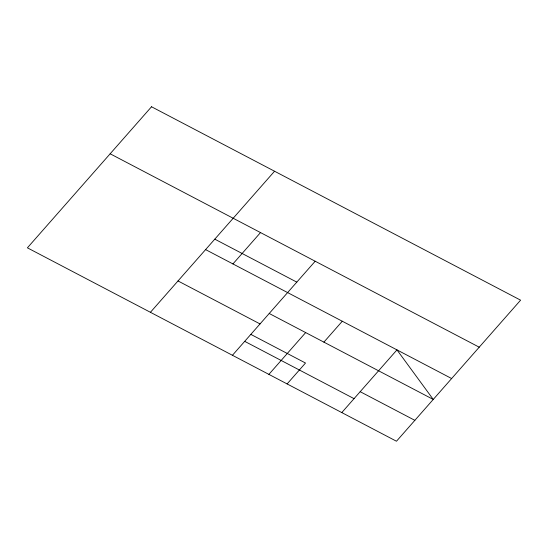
<?xml version="1.0" encoding="UTF-8"?>
<svg xmlns="http://www.w3.org/2000/svg" width="548" height="548" viewBox="0 0 548 548"><rect width="100%" height="100%" fill="white"/><g stroke="black" fill="none" stroke-linecap="round" stroke-linejoin="round"><path stroke-width="0.82" d="M150.426 312.298L274.555 171.229M232.927 263.931L260.512 232.578M232.441 355.282L315.189 261.232M268.89 374.38L305.668 332.581M287.118 383.929L305.503 363.029L250.826 334.383M323.895 342.13L342.288 321.231M341.794 412.582L396.964 349.884L433.249 399.437L269.219 313.483M110.155 153.789L479.226 347.192M214.789 239.154L296.804 282.131M205.589 249.6L451.641 378.538M178.011 280.953L260.026 323.93M360.18 391.683L414.857 420.337M244.696 341.349L354.049 398.649M151.529 106.764L27.4 247.833L396.471 441.236L520.6 300.167L151.529 106.764"/></g></svg>
